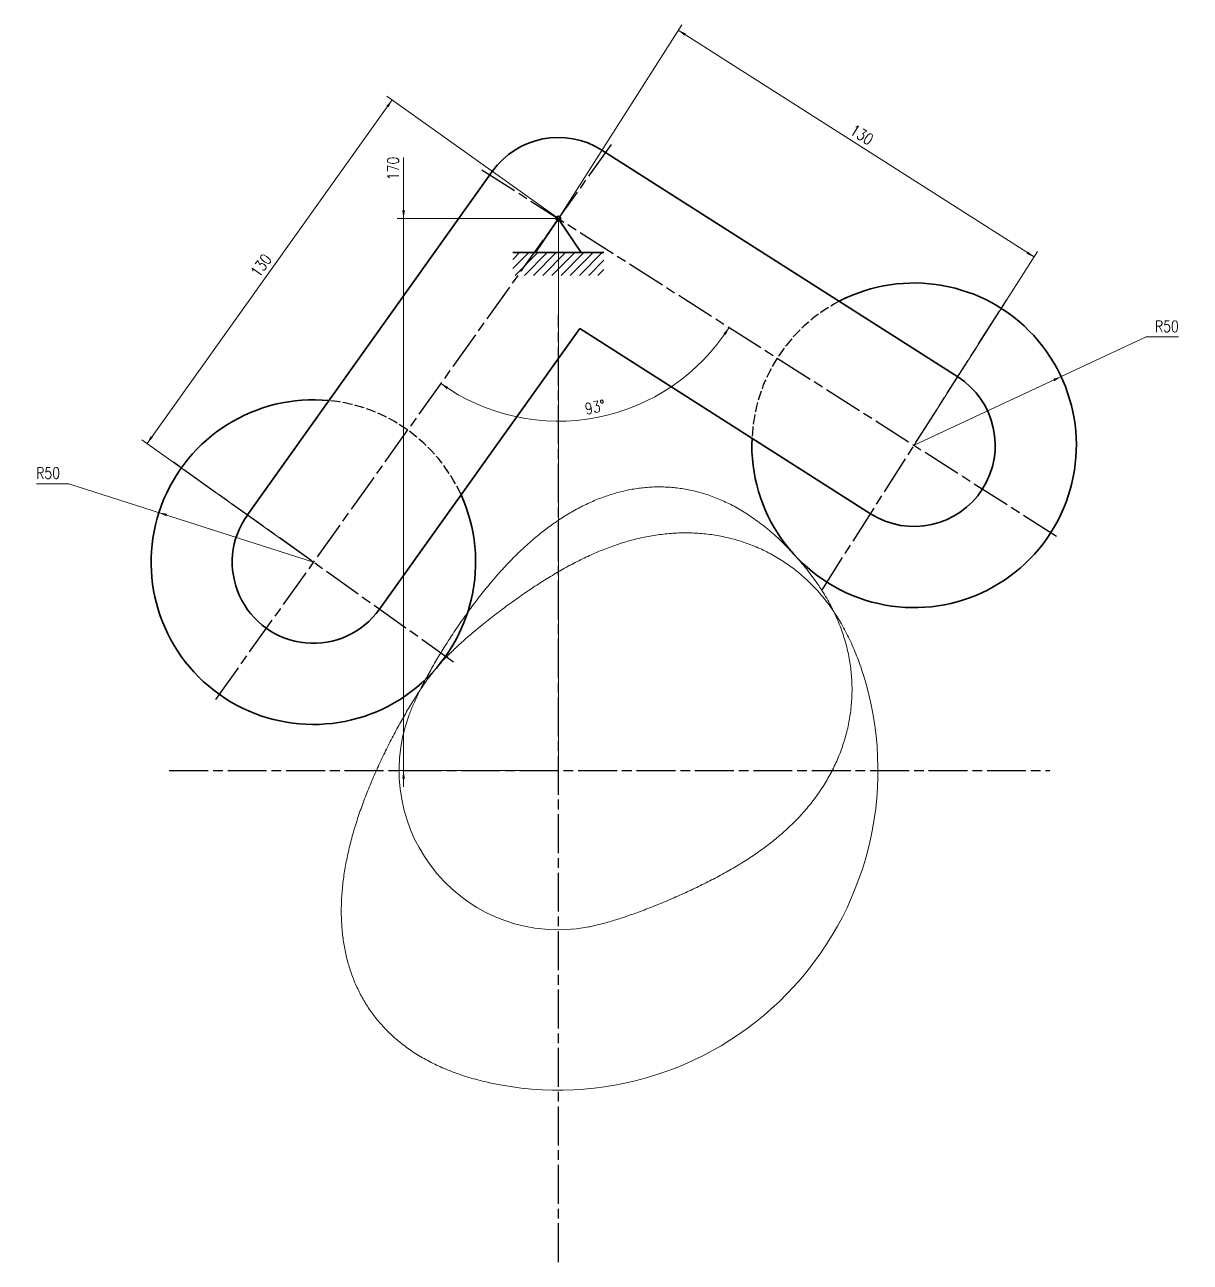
# Model space of a CAD drawing. Header units: millimetres. Extents: x 633 to 1504, y 16 to 1750.
# Drawn here: x 851.3 to 1210.5, y 1368.8 to 1750 of the extents above; entities that cross this region are included whole.
import ezdxf

# ---------------------------------------------------------------- set-up
doc = ezdxf.new("R2010")
doc.units = ezdxf.units.MM
for name, pattern in [('AM_ISO02W050', [7.5, 6, -1.5]), ('AM_ISO02W050x2', [3.75, 3, -0.75]), ('AM_ISO08W050', [18, 12, -1.5, 3, -1.5])]:
    doc.linetypes.add(name, pattern=pattern)
doc.layers.get('0').update_dxf_attribs({"lineweight": 18})
for name, color, linetype, lineweight in [('2细线层', 4, 'Continuous', 18), ('AM_3', 6, 'AM_ISO02W050', 25), ('AM_5', 3, 'Continuous', 25), ('AM_7', 4, 'AM_ISO08W050', 25), ('尺寸线层', 3, 'Continuous', 18)]:
    doc.layers.add(name, color=color, linetype=linetype, lineweight=lineweight)
doc.styles.add('TH_GBDIM', font='romans.shx', dxfattribs={"width": 0.8, "bigfont": 'gbcbig.shx'})
doc.dimstyles.new('TH_GBDIM', dxfattribs={"dimtxt": 3.5, "dimasz": 2.5, "dimexe": 2, "dimexo": 0, "dimgap": 1.5, "dimtad": 1, "dimdec": 1, "dimdsep": 46, "dimtxsty": 'TH_GBDIM', "dimcen": 2.5, "dimdle": 5, "dimclrd": 4, "dimclre": 4, "dimclrt": 3, "dimadec": 0, "dimazin": 2, "dimtfac": 0.714286, "dimtdec": 1, "dimtmove": 0, "dimatfit": 3, "dimfxl": 0, "dimarcsym": 0})

# ---------------------------------------------------------------- blocks, each defined once
blk = doc.blocks.new('*X12')
at = {"layer": '尺寸线层', "linetype": 'Continuous'}
blk.add_hatch(color=4, dxfattribs=at).paths.add_polyline_path([(1170.68, 1641.6), (1168.59, 1640.17), (1168.24, 1640.92)], flags=0)
at = {"layer": '尺寸线层', "color": 4, "linetype": 'Continuous'}
for q in [(1125.37, 1620.45), (1206.88, 1653.84)]:
    blk.add_line((1196.88, 1653.84), q, dxfattribs=at)
at = {"layer": '尺寸线层', "color": 3, "linetype": 'Continuous', "insert": (1203.28, 1657.09), "char_height": 3.5, "width": 14.4, "attachment_point": 5, "style": 'TH_GBDIM'}
blk.add_mtext('R50', dxfattribs=at)
blk = doc.blocks.new('*X13')
at = {"layer": '尺寸线层', "linetype": 'Continuous'}
for points in [[(1052.69, 1748.31), (1054.58, 1746.61), (1055.02, 1747.32)], [(1162.33, 1678.46), (1160, 1679.45), (1160.45, 1680.15)]]:
    blk.add_hatch(color=4, dxfattribs=at).paths.add_polyline_path(points, flags=0)
at = {"layer": '尺寸线层', "color": 4, "linetype": 'Continuous'}
for p, q in [((1015.73, 1690.29), (1053.77, 1749.99)), ((1162.33, 1678.46), (1052.69, 1748.31)), ((1125.37, 1620.45), (1163.41, 1680.15))]:
    blk.add_line(p, q, dxfattribs=at)
at = {"layer": '尺寸线层', "color": 3, "insert": (1109.26, 1716.12), "char_height": 3.5, "width": 13.6, "attachment_point": 5, "rotation": 327.5, "style": 'TH_GBDIM'}
blk.add_mtext('130', dxfattribs=at)
blk = doc.blocks.new('*X14')
at = {"layer": '尺寸线层', "linetype": 'Continuous'}
for points in [[(968.04, 1690.29), (968.46, 1692.79), (967.63, 1692.79)], [(968.04, 1520.29), (968.46, 1517.79), (967.63, 1517.79)]]:
    blk.add_hatch(color=4, dxfattribs=at).paths.add_polyline_path(points, flags=0)
at = {"layer": '尺寸线层', "color": 4, "linetype": 'Continuous'}
for p, q in [((968.04, 1709.13), (968.04, 1515.29)), ((1015.73, 1690.29), (966.04, 1690.29)), ((1015.73, 1520.29), (966.04, 1520.29))]:
    blk.add_line(p, q, dxfattribs=at)
at = {"layer": '尺寸线层', "color": 3, "insert": (964.79, 1705.73), "char_height": 3.5, "width": 13.6, "attachment_point": 5, "rotation": 90, "style": 'TH_GBDIM'}
blk.add_mtext('170', dxfattribs=at)
blk = doc.blocks.new('*X15')
at = {"layer": '尺寸线层', "linetype": 'Continuous'}
for points in [[(964.5, 1726.84), (962.71, 1725.04), (963.39, 1724.56)], [(889.01, 1621), (890.12, 1623.28), (890.8, 1622.8)]]:
    blk.add_hatch(color=4, dxfattribs=at).paths.add_polyline_path(points, flags=0)
at = {"layer": '尺寸线层', "color": 4, "linetype": 'Continuous'}
for p, q in [((889.01, 1621), (964.5, 1726.84)), ((1015.73, 1690.29), (962.87, 1728)), ((940.24, 1584.46), (887.38, 1622.16))]:
    blk.add_line(p, q, dxfattribs=at)
at = {"layer": '尺寸线层', "color": 3, "insert": (924.11, 1675.81), "char_height": 3.5, "width": 13.6, "attachment_point": 5, "rotation": 54.5, "style": 'TH_GBDIM'}
blk.add_mtext('130', dxfattribs=at)
blk = doc.blocks.new('*X16')
at = {"layer": '尺寸线层', "linetype": 'Continuous'}
blk.add_hatch(color=4, dxfattribs=at).paths.add_polyline_path([(892.63, 1599.73), (895.14, 1599.36), (894.88, 1598.57)], flags=0)
at = {"layer": '尺寸线层', "color": 4, "linetype": 'Continuous'}
for q in [(854.88, 1608.63), (940.24, 1584.46)]:
    blk.add_line((864.88, 1608.63), q, dxfattribs=at)
at = {"layer": '尺寸线层', "color": 3, "linetype": 'Continuous', "insert": (858.48, 1611.88), "char_height": 3.5, "width": 14.4, "attachment_point": 5, "style": 'TH_GBDIM'}
blk.add_mtext('R50', dxfattribs=at)
blk = doc.blocks.new('*X17')
at = {"layer": '尺寸线层', "linetype": 'Continuous'}
for points in [[(1068.37, 1656.76), (1066.64, 1654.91), (1067.33, 1654.44)], [(979.49, 1639.48), (981.79, 1638.42), (981.33, 1637.73)]]:
    blk.add_hatch(color=4, dxfattribs=at).paths.add_polyline_path(points, flags=0)
at = {"layer": '尺寸线层', "color": 4, "linetype": 'Continuous'}
for start, end in [(281, 327.5), (234.5, 281)]:
    blk.add_arc((1015.73, 1690.29), 62.41, start, end, dxfattribs=at)
at = {"layer": '尺寸线层', "color": 3, "insert": (1027.02, 1632.22), "char_height": 3.5, "width": 11.2, "attachment_point": 5, "rotation": 11, "style": 'TH_GBDIM'}
blk.add_mtext('93%%D', dxfattribs=at)

msp = doc.modelspace()

# ---------------------------------------------------------------- hatches: boundary and pattern name
at = {"layer": 'AM_5', "lineweight": 35}
h = msp.add_hatch(dxfattribs=at)
h.set_pattern_fill('_U', color=2, style=0, pattern_type=0)
h.set_pattern_definition([(45, (0, 0), (-1.4142136, 1.4142136), [])])
h.paths.add_polyline_path([(1001.73, 1679.79), (1029.73, 1679.79), (1029.73, 1672.79), (1001.73, 1672.79)], flags=0)

# ---------------------------------------------------------------- linework, layer by layer
msp.add_line((1015.73, 1690.29), (1015.73, 1520.29))
msp.add_arc((1015.73, 1520.29), 98.5, 257.5901, 17.5901)
for points, knots in [([(1109.62, 1550.06), (1109.32, 1551.01), (1109.01, 1551.95), (1108.36, 1553.8), (1108.02, 1554.71), (1107.33, 1556.48), (1106.97, 1557.35), (1106.24, 1559.05), (1105.86, 1559.88), (1105.08, 1561.51), (1104.68, 1562.31), (1103.86, 1563.88), (1103.44, 1564.65), (1102.57, 1566.15), (1102.13, 1566.89), (1101.22, 1568.34), (1100.75, 1569.04), (1099.8, 1570.43), (1099.31, 1571.11), (1098.3, 1572.43), (1097.79, 1573.08), (1096.74, 1574.36), (1096.21, 1574.98), (1095.12, 1576.19), (1094.56, 1576.78), (1093.42, 1577.94), (1092.84, 1578.51), (1091.65, 1579.61), (1091.05, 1580.14), (1089.83, 1581.19), (1089.2, 1581.69), (1087.93, 1582.68), (1087.29, 1583.15), (1085.98, 1584.08), (1085.31, 1584.52), (1083.97, 1585.38), (1083.28, 1585.8), (1081.9, 1586.6), (1081.2, 1586.98), (1079.78, 1587.72), (1079.06, 1588.07), (1077.61, 1588.74), (1076.88, 1589.06), (1075.4, 1589.67), (1074.66, 1589.95), (1073.16, 1590.49), (1072.4, 1590.75), (1070.88, 1591.22), (1070.11, 1591.44), (1068.57, 1591.84), (1067.79, 1592.03), (1066.24, 1592.36), (1065.46, 1592.52), (1063.89, 1592.79), (1063.1, 1592.9), (1061.53, 1593.11), (1060.74, 1593.19), (1059.15, 1593.33), (1058.36, 1593.38), (1056.78, 1593.45), (1055.99, 1593.47), (1054.4, 1593.47), (1053.61, 1593.46), (1052.03, 1593.41), (1051.25, 1593.36), (1049.67, 1593.24), (1048.88, 1593.17), (1047.32, 1592.99), (1046.54, 1592.89), (1044.98, 1592.66), (1044.2, 1592.52), (1042.65, 1592.23), (1041.88, 1592.07), (1040.34, 1591.73), (1039.57, 1591.54), (1038.04, 1591.15), (1037.28, 1590.94), (1035.76, 1590.49), (1035.01, 1590.25), (1033.5, 1589.75), (1032.75, 1589.49), (1031.25, 1588.95), (1030.51, 1588.67), (1029.02, 1588.08), (1028.28, 1587.77), (1026.8, 1587.14), (1026.06, 1586.82), (1024.59, 1586.14), (1023.86, 1585.79), (1022.4, 1585.08), (1021.67, 1584.71), (1020.21, 1583.96), (1019.48, 1583.58), (1018.03, 1582.79), (1017.31, 1582.38), (1015.87, 1581.56), (1015.14, 1581.14), (1013.7, 1580.28), (1012.99, 1579.84), (1011.55, 1578.96), (1010.84, 1578.51), (1009.41, 1577.59), (1008.7, 1577.13), (1007.28, 1576.19), (1006.57, 1575.71), (1005.16, 1574.75), (1004.45, 1574.26), (1003.05, 1573.28), (1002.36, 1572.79), (1000.97, 1571.79), (1000.28, 1571.29), (998.92, 1570.28), (998.24, 1569.77), (996.89, 1568.75), (996.23, 1568.24), (994.91, 1567.22), (994.26, 1566.71), (992.97, 1565.69), (992.34, 1565.18), (991.09, 1564.16), (990.47, 1563.65), (989.27, 1562.64), (988.68, 1562.14), (987.52, 1561.14), (986.95, 1560.64), (985.85, 1559.66), (985.31, 1559.17), (984.27, 1558.21), (983.77, 1557.73), (982.79, 1556.8), (982.32, 1556.34), (981.42, 1555.43), (980.99, 1554.99), (980.16, 1554.12), (979.77, 1553.7), (979.03, 1552.88), (978.68, 1552.48), (978.34, 1552.08)], [0, 0, 0, 0, 2.985141, 2.985141, 5.880015, 5.880015, 8.694498, 8.694498, 11.437975, 11.437975, 14.119283, 14.119283, 16.746681, 16.746681, 19.327822, 19.327822, 21.869734, 21.869734, 24.378803, 24.378803, 26.860774, 26.860774, 29.32075, 29.32075, 31.763201, 31.763201, 34.191982, 34.191982, 36.610358, 36.610358, 39.021033, 39.021033, 41.426184, 41.426184, 43.827506, 43.827506, 46.226258, 46.226258, 48.623305, 48.623305, 51.019177, 51.019177, 53.414113, 53.414113, 55.808121, 55.808121, 58.201027, 58.201027, 60.59253, 60.59253, 62.982249, 62.982249, 65.369774, 65.369774, 67.754714, 67.754714, 70.136738, 70.136738, 72.515617, 72.515617, 74.89126, 74.89126, 77.263745, 77.263745, 79.633349, 79.633349, 82.000564, 82.000564, 84.366117, 84.366117, 86.730974, 86.730974, 89.096343, 89.096343, 91.463659, 91.463659, 93.834567, 93.834567, 96.210891, 96.210891, 98.594588, 98.594588, 100.987692, 100.987692, 103.392243, 103.392243, 105.810204, 105.810204, 108.243359, 108.243359, 110.693212, 110.693212, 113.160861, 113.160861, 115.64688, 115.64688, 118.151196, 118.151196, 120.67297, 120.67297, 123.210496, 123.210496, 125.76112, 125.76112, 128.32118, 128.32118, 130.88599, 130.88599, 133.449853, 133.449853, 136.006109, 136.006109, 138.547221, 138.547221, 141.064882, 141.064882, 143.55014, 143.55014, 145.993518, 145.993518, 148.385138, 148.385138, 150.714803, 150.714803, 152.972065, 152.972065, 155.146242, 155.146242, 157.226402, 157.226402, 159.201302, 159.201302, 161.059294, 161.059294, 162.788201, 162.788201, 164.375178, 164.375178, 164.375178, 164.375178]), ([(978.34, 1552.08), (978, 1551.67), (977.66, 1551.27), (976.97, 1550.4), (976.62, 1549.95), (975.89, 1548.99), (975.53, 1548.5), (974.78, 1547.46), (974.4, 1546.92), (973.63, 1545.81), (973.24, 1545.23), (972.46, 1544.05), (972.07, 1543.44), (971.28, 1542.19), (970.88, 1541.55), (970.08, 1540.25), (969.68, 1539.58), (968.88, 1538.23), (968.48, 1537.54), (967.68, 1536.14), (967.28, 1535.43), (966.48, 1533.99), (966.09, 1533.26), (965.3, 1531.79), (964.9, 1531.05), (964.12, 1529.55), (963.74, 1528.8), (962.97, 1527.28), (962.59, 1526.51), (961.84, 1524.97), (961.47, 1524.19), (960.73, 1522.64), (960.37, 1521.85), (959.66, 1520.28), (959.31, 1519.49), (958.62, 1517.91), (958.28, 1517.12), (957.61, 1515.52), (957.28, 1514.73), (956.64, 1513.13), (956.33, 1512.33), (955.72, 1510.72), (955.42, 1509.92), (954.84, 1508.31), (954.56, 1507.5), (954.01, 1505.89), (953.75, 1505.09), (953.24, 1503.47), (952.99, 1502.67), (952.51, 1501.05), (952.29, 1500.25), (951.85, 1498.64), (951.64, 1497.83), (951.25, 1496.22), (951.06, 1495.42), (950.71, 1493.81), (950.54, 1493.01), (950.23, 1491.41), (950.08, 1490.61), (949.82, 1489.02), (949.7, 1488.23), (949.48, 1486.65), (949.38, 1485.86), (949.21, 1484.28), (949.14, 1483.5), (949.01, 1481.94), (948.96, 1481.17), (948.89, 1479.62), (948.86, 1478.85), (948.84, 1477.32), (948.84, 1476.56), (948.86, 1475.05), (948.89, 1474.3), (948.97, 1472.81), (949.02, 1472.07), (949.14, 1470.6), (949.22, 1469.87), (949.4, 1468.43), (949.5, 1467.71), (949.73, 1466.29), (949.86, 1465.58), (950.14, 1464.18), (950.29, 1463.49), (950.62, 1462.12), (950.8, 1461.44), (951.18, 1460.09), (951.39, 1459.43), (951.82, 1458.11), (952.05, 1457.46), (952.53, 1456.17), (952.79, 1455.53), (953.32, 1454.27), (953.6, 1453.64), (954.19, 1452.41), (954.49, 1451.8), (955.13, 1450.6), (955.46, 1450), (956.15, 1448.82), (956.51, 1448.24), (957.26, 1447.09), (957.64, 1446.52), (958.44, 1445.4), (958.85, 1444.85), (959.7, 1443.76), (960.15, 1443.22), (961.05, 1442.16), (961.52, 1441.64), (962.49, 1440.61), (962.99, 1440.1), (964.01, 1439.1), (964.54, 1438.6), (965.63, 1437.64), (966.18, 1437.16), (967.33, 1436.22), (967.92, 1435.76), (969.13, 1434.86), (969.75, 1434.42), (971.02, 1433.55), (971.67, 1433.13), (973.01, 1432.3), (973.7, 1431.9), (975.1, 1431.11), (975.82, 1430.72), (977.29, 1429.97), (978.04, 1429.61), (979.58, 1428.9), (980.37, 1428.56), (981.97, 1427.89), (982.8, 1427.57), (984.47, 1426.95), (985.33, 1426.65), (987.08, 1426.08), (987.97, 1425.8), (989.8, 1425.27), (990.73, 1425.02), (992.63, 1424.54), (993.59, 1424.31), (994.57, 1424.1)], [0, 0, 0, 0, 1.587082, 1.587082, 3.316601, 3.316601, 5.175833, 5.175833, 7.152428, 7.152428, 9.234394, 9.234394, 11.410095, 11.410095, 13.668285, 13.668285, 15.99815, 15.99815, 18.389378, 18.389378, 20.832228, 20.832228, 23.317606, 23.317606, 25.837122, 25.837122, 28.38314, 28.38314, 30.948801, 30.948801, 33.528017, 33.528017, 36.115451, 36.115451, 38.706467, 38.706467, 41.297073, 41.297073, 43.883842, 43.883842, 46.463833, 46.463833, 49.034512, 49.034512, 51.593674, 51.593674, 54.139373, 54.139373, 56.669863, 56.669863, 59.183548, 59.183548, 61.678949, 61.678949, 64.154674, 64.154674, 66.609415, 66.609415, 69.041937, 69.041937, 71.451095, 71.451095, 73.835847, 73.835847, 76.195277, 76.195277, 78.528626, 78.528626, 80.835323, 80.835323, 83.11502, 83.11502, 85.367628, 85.367628, 87.593346, 87.593346, 89.792697, 89.792697, 91.966551, 91.966551, 94.116145, 94.116145, 96.243103, 96.243103, 98.349434, 98.349434, 100.43754, 100.43754, 102.5102, 102.5102, 104.570556, 104.570556, 106.622083, 106.622083, 108.668562, 108.668562, 110.714036, 110.714036, 112.762769, 112.762769, 114.8192, 114.8192, 116.887895, 116.887895, 118.973501, 118.973501, 121.080705, 121.080705, 123.214194, 123.214194, 125.378626, 125.378626, 127.578608, 127.578608, 129.818682, 129.818682, 132.103326, 132.103326, 134.436963, 134.436963, 136.823983, 136.823983, 139.268775, 139.268775, 141.775776, 141.775776, 144.349529, 144.349529, 146.994748, 146.994748, 149.716397, 149.716397, 152.519777, 152.519777, 155.410621, 155.410621, 158.39519, 158.39519, 158.39519, 158.39519])]:
    msp.add_open_spline(points, degree=3, knots=knots)
at = {"layer": '2细线层'}
msp.add_arc((1015.73, 1520.29), 49.08, 160.3632, 280.3632, dxfattribs=at)
for points, knots in [([(1088.46, 1586.72), (1087.79, 1587.46), (1087.1, 1588.18), (1085.74, 1589.59), (1085.05, 1590.27), (1083.69, 1591.58), (1083, 1592.22), (1081.63, 1593.44), (1080.94, 1594.04), (1079.57, 1595.18), (1078.88, 1595.73), (1077.5, 1596.79), (1076.81, 1597.3), (1075.42, 1598.28), (1074.73, 1598.75), (1073.35, 1599.65), (1072.66, 1600.08), (1071.27, 1600.9), (1070.58, 1601.29), (1069.19, 1602.03), (1068.5, 1602.39), (1067.11, 1603.06), (1066.42, 1603.37), (1065.03, 1603.97), (1064.34, 1604.25), (1062.96, 1604.77), (1062.26, 1605.02), (1060.88, 1605.47), (1060.19, 1605.68), (1058.81, 1606.07), (1058.12, 1606.25), (1056.75, 1606.57), (1056.06, 1606.71), (1054.69, 1606.97), (1054, 1607.08), (1052.63, 1607.28), (1051.94, 1607.36), (1050.57, 1607.49), (1049.89, 1607.54), (1048.52, 1607.61), (1047.84, 1607.63), (1046.48, 1607.64), (1045.79, 1607.63), (1044.43, 1607.58), (1043.75, 1607.54), (1042.39, 1607.43), (1041.71, 1607.36), (1040.35, 1607.19), (1039.67, 1607.09), (1038.31, 1606.87), (1037.63, 1606.74), (1036.27, 1606.45), (1035.59, 1606.3), (1034.24, 1605.96), (1033.56, 1605.77), (1032.21, 1605.37), (1031.53, 1605.16), (1030.18, 1604.7), (1029.5, 1604.46), (1028.16, 1603.95), (1027.49, 1603.68), (1026.14, 1603.11), (1025.47, 1602.81), (1024.14, 1602.18), (1023.47, 1601.86), (1022.14, 1601.18), (1021.48, 1600.83), (1020.16, 1600.09), (1019.5, 1599.71), (1018.19, 1598.93), (1017.53, 1598.52), (1016.23, 1597.68), (1015.59, 1597.25), (1014.3, 1596.37), (1013.66, 1595.91), (1012.38, 1594.98), (1011.75, 1594.5), (1010.49, 1593.52), (1009.86, 1593.01), (1008.61, 1591.99), (1007.99, 1591.46), (1006.76, 1590.4), (1006.15, 1589.85), (1004.94, 1588.74), (1004.34, 1588.18), (1003.14, 1587.03), (1002.55, 1586.45), (1001.37, 1585.26), (1000.79, 1584.66), (999.63, 1583.45), (999.05, 1582.83), (997.91, 1581.58), (997.35, 1580.95), (996.22, 1579.67), (995.67, 1579.02), (994.56, 1577.71), (994.02, 1577.06), (992.93, 1575.72), (992.4, 1575.05), (991.33, 1573.7), (990.8, 1573.02), (989.76, 1571.64), (989.24, 1570.95), (988.21, 1569.56), (987.71, 1568.86), (986.7, 1567.46), (986.21, 1566.75), (985.22, 1565.34), (984.74, 1564.63), (983.78, 1563.21), (983.31, 1562.5), (982.37, 1561.07), (981.91, 1560.36), (981, 1558.94), (980.56, 1558.22), (979.68, 1556.81), (979.25, 1556.1), (978.4, 1554.69), (977.98, 1553.99), (977.17, 1552.6), (976.78, 1551.91), (976, 1550.54), (975.63, 1549.86), (974.9, 1548.51), (974.54, 1547.85), (973.86, 1546.54), (973.53, 1545.89), (972.89, 1544.62), (972.59, 1544), (972.01, 1542.78), (971.73, 1542.18), (971.21, 1541.01), (970.96, 1540.45), (970.49, 1539.34), (970.28, 1538.81), (969.87, 1537.78), (969.69, 1537.28), (969.51, 1536.79)], [0, 0, 0, 0, 2.984569, 2.984569, 5.875414, 5.875414, 8.678795, 8.678795, 11.400444, 11.400444, 14.045663, 14.045663, 16.619417, 16.619417, 19.126419, 19.126419, 21.571212, 21.571212, 23.958232, 23.958232, 26.291869, 26.291869, 28.576514, 28.576514, 30.816589, 30.816589, 33.016571, 33.016571, 35.181004, 35.181004, 37.314493, 37.314493, 39.421698, 39.421698, 41.507305, 41.507305, 43.576, 43.576, 45.632432, 45.632432, 47.681166, 47.681166, 49.72664, 49.72664, 51.773119, 51.773119, 53.824647, 53.824647, 55.885003, 55.885003, 57.957663, 57.957663, 60.04577, 60.04577, 62.152102, 62.152102, 64.27906, 64.27906, 66.428655, 66.428655, 68.602509, 68.602509, 70.80186, 70.80186, 73.027579, 73.027579, 75.280187, 75.280187, 77.559885, 77.559885, 79.866582, 79.866582, 82.199931, 82.199931, 84.559362, 84.559362, 86.944114, 86.944114, 89.353273, 89.353273, 91.785796, 91.785796, 94.240536, 94.240536, 96.716262, 96.716262, 99.211663, 99.211663, 101.725349, 101.725349, 104.255839, 104.255839, 106.801539, 106.801539, 109.360701, 109.360701, 111.931381, 111.931381, 114.511372, 114.511372, 117.098141, 117.098141, 119.688747, 119.688747, 122.279764, 122.279764, 124.867198, 124.867198, 127.446415, 127.446415, 130.012076, 130.012076, 132.558095, 132.558095, 135.077612, 135.077612, 137.562989, 137.562989, 140.00584, 140.00584, 142.397068, 142.397068, 144.726934, 144.726934, 146.985124, 146.985124, 149.160826, 149.160826, 151.242792, 151.242792, 153.219388, 153.219388, 155.07862, 155.07862, 156.808139, 156.808139, 158.395222, 158.395222, 158.395222, 158.395222]), ([(1024.56, 1472.02), (1025.08, 1472.11), (1025.6, 1472.22), (1026.68, 1472.45), (1027.24, 1472.58), (1028.41, 1472.86), (1029.01, 1473.01), (1030.24, 1473.34), (1030.87, 1473.52), (1032.17, 1473.89), (1032.84, 1474.09), (1034.19, 1474.51), (1034.88, 1474.73), (1036.28, 1475.2), (1037, 1475.44), (1038.44, 1475.94), (1039.17, 1476.2), (1040.65, 1476.74), (1041.4, 1477.02), (1042.9, 1477.59), (1043.66, 1477.89), (1045.19, 1478.49), (1045.96, 1478.8), (1047.5, 1479.43), (1048.28, 1479.75), (1049.83, 1480.4), (1050.61, 1480.74), (1052.17, 1481.42), (1052.95, 1481.76), (1054.5, 1482.46), (1055.28, 1482.82), (1056.83, 1483.54), (1057.6, 1483.91), (1059.14, 1484.65), (1059.91, 1485.02), (1061.43, 1485.78), (1062.19, 1486.17), (1063.7, 1486.95), (1064.45, 1487.34), (1065.93, 1488.14), (1066.67, 1488.54), (1068.13, 1489.36), (1068.86, 1489.78), (1070.29, 1490.62), (1071, 1491.04), (1072.41, 1491.9), (1073.11, 1492.34), (1074.49, 1493.22), (1075.17, 1493.67), (1076.52, 1494.58), (1077.19, 1495.04), (1078.51, 1495.98), (1079.16, 1496.45), (1080.44, 1497.42), (1081.08, 1497.91), (1082.33, 1498.9), (1082.95, 1499.41), (1084.17, 1500.43), (1084.77, 1500.95), (1085.95, 1502.01), (1086.54, 1502.54), (1087.68, 1503.63), (1088.25, 1504.19), (1089.36, 1505.31), (1089.9, 1505.88), (1090.97, 1507.05), (1091.49, 1507.63), (1092.52, 1508.83), (1093.02, 1509.44), (1094, 1510.67), (1094.49, 1511.3), (1095.42, 1512.57), (1095.88, 1513.21), (1096.77, 1514.51), (1097.2, 1515.18), (1098.04, 1516.52), (1098.44, 1517.2), (1099.23, 1518.57), (1099.61, 1519.26), (1100.34, 1520.67), (1100.69, 1521.38), (1101.36, 1522.82), (1101.69, 1523.55), (1102.3, 1525.01), (1102.59, 1525.75), (1103.14, 1527.24), (1103.4, 1528), (1103.89, 1529.51), (1104.11, 1530.28), (1104.53, 1531.81), (1104.73, 1532.59), (1105.08, 1534.14), (1105.24, 1534.93), (1105.52, 1536.5), (1105.65, 1537.28), (1105.86, 1538.87), (1105.95, 1539.66), (1106.09, 1541.25), (1106.15, 1542.05), (1106.22, 1543.64), (1106.24, 1544.44), (1106.24, 1546.04), (1106.22, 1546.84), (1106.15, 1548.44), (1106.09, 1549.24), (1105.95, 1550.83), (1105.86, 1551.63), (1105.64, 1553.22), (1105.51, 1554.01), (1105.22, 1555.6), (1105.06, 1556.39), (1104.7, 1557.96), (1104.5, 1558.75), (1104.07, 1560.31), (1103.83, 1561.09), (1103.33, 1562.65), (1103.06, 1563.42), (1102.48, 1564.96), (1102.17, 1565.73), (1101.52, 1567.27), (1101.18, 1568.03), (1100.46, 1569.55), (1100.08, 1570.31), (1099.29, 1571.82), (1098.87, 1572.57), (1098, 1574.07), (1097.54, 1574.82), (1096.6, 1576.32), (1096.11, 1577.06), (1095.08, 1578.55), (1094.55, 1579.3), (1093.44, 1580.78), (1092.87, 1581.53), (1091.68, 1583.01), (1091.06, 1583.76), (1089.79, 1585.24), (1089.13, 1585.99), (1088.46, 1586.72)], [0, 0, 0, 0, 1.586977, 1.586977, 3.315886, 3.315886, 5.173878, 5.173878, 7.148778, 7.148778, 9.228938, 9.228938, 11.403116, 11.403116, 13.660378, 13.660378, 15.990044, 15.990044, 18.381664, 18.381664, 20.825043, 20.825043, 23.310301, 23.310301, 25.827963, 25.827963, 28.369075, 28.369075, 30.925331, 30.925331, 33.489195, 33.489195, 36.054005, 36.054005, 38.614066, 38.614066, 41.16469, 41.16469, 43.702216, 43.702216, 46.223991, 46.223991, 48.728307, 48.728307, 51.214327, 51.214327, 53.681976, 53.681976, 56.13183, 56.13183, 58.564986, 58.564986, 60.982947, 60.982947, 63.387499, 63.387499, 65.780603, 65.780603, 68.164301, 68.164301, 70.540625, 70.540625, 72.911534, 72.911534, 75.278851, 75.278851, 77.64422, 77.64422, 80.009078, 80.009078, 82.374632, 82.374632, 84.741847, 84.741847, 87.111452, 87.111452, 89.483938, 89.483938, 91.859581, 91.859581, 94.238461, 94.238461, 96.620485, 96.620485, 99.005426, 99.005426, 101.392952, 101.392952, 103.782672, 103.782672, 106.174175, 106.174175, 108.567083, 108.567083, 110.961092, 110.961092, 113.356028, 113.356028, 115.7519, 115.7519, 118.148948, 118.148948, 120.5477, 120.5477, 122.949024, 122.949024, 125.354176, 125.354176, 127.76485, 127.76485, 130.183227, 130.183227, 132.612009, 132.612009, 135.054461, 135.054461, 137.514437, 137.514437, 139.996409, 139.996409, 142.505479, 142.505479, 145.047391, 145.047391, 147.628533, 147.628533, 150.255932, 150.255932, 152.93724, 152.93724, 155.680717, 155.680717, 158.495202, 158.495202, 161.390076, 161.390076, 164.375217, 164.375217, 164.375217, 164.375217])]:
    msp.add_open_spline(points, degree=3, knots=knots, dxfattribs=at)
at = {"layer": 'AM_3', "linetype": 'AM_ISO02W050x2'}
for centre, start, end in [((1125.37, 1620.45), 117.5, 177.5), ((940.24, 1584.46), 24.5, 84.5)]:
    msp.add_arc(centre, 50, start, end, dxfattribs=at)
at = {"layer": 'AM_5', "color": 2, "lineweight": 35}
for p, q in [((1138.81, 1641.53), (1029.17, 1711.38)), ((995.38, 1704.81), (919.89, 1598.98)), ((1008.73, 1679.79), (1015.34, 1689.71)), ((1022.73, 1679.79), (1016.12, 1689.71)), ((1001.73, 1679.79), (1029.73, 1679.79)), ((960.59, 1569.94), (1022.31, 1656.46)), ((1022.31, 1656.46), (1111.94, 1599.36))]:
    msp.add_line(p, q, dxfattribs=at)
msp.add_circle((1015.73, 1690.29), 0.7, dxfattribs=at)
for centre, radius, start, end in [((1015.73, 1690.29), 25, 57.5, 144.5), ((1125.37, 1620.45), 50, 177.5, 117.5), ((1125.37, 1620.45), 25, 237.5, 57.5), ((940.24, 1584.46), 50, 84.5, 24.5), ((940.24, 1584.46), 25, 144.5, 324.5)]:
    msp.add_arc(centre, radius, start, end, dxfattribs=at)
at = {"layer": 'AM_7'}
for p, q in [((1031.99, 1713.09), (909.46, 1541.31)), ((992.12, 1705.34), (1170.07, 1591.97)), ((1096.9, 1575.75), (1153.85, 1665.14)), ((1015.73, 1368.8), (1015.73, 1660.64)), ((983.39, 1553.68), (897.09, 1615.24)), ((895.84, 1520.29), (1167.23, 1520.29))]:
    msp.add_line(p, q, dxfattribs=at)

# ---------------------------------------------------------------- dimensions: what is measured, and where the dimension line sits
at = {"layer": '尺寸线层'}
for base, p1, angle, picture, middle in [((1052.69, 1748.31), (1125.37, 1620.45), 147.5, '*X13', (1109.26, 1716.12)), ((964.5, 1726.84), (940.24, 1584.46), 54.5, '*X15', (924.11, 1675.81))]:
    dim = msp.add_linear_dim(base=base, p1=p1, p2=(1015.73, 1690.29), angle=angle, dimstyle='TH_GBDIM', override={"dimscale": 1, "dimsah": 1, "dimtfill": 1, "dimtzin": 8}, dxfattribs=at)
    dim.commit()
    dim.dimension.update_dxf_attribs({"geometry": picture, "text_midpoint": middle})
dim = msp.add_angular_dim_2l(base=(1027.64, 1629.03), line1=((1031.99, 1713.09), (909.46, 1541.31)), line2=((992.12, 1705.34), (1170.07, 1591.97)), dimstyle='TH_GBDIM', override={"dimscale": 1, "dimtad": 1, "dimtih": 0, "dimtoh": 0, "dimsah": 1, "dimtfill": 1, "dimtzin": 8}, dxfattribs=at)
dim.commit()
dim.dimension.update_dxf_attribs({"geometry": '*X17', "text_midpoint": (1027.02, 1632.22)})
dim = msp.add_linear_dim(base=(968.04, 1520.29), p1=(1015.73, 1690.29), p2=(1015.73, 1520.29), angle=270, dimstyle='TH_GBDIM', override={"dimscale": 1, "dimsah": 1, "dimtfill": 1, "dimtzin": 8}, dxfattribs=at)
dim.commit()
dim.dimension.update_dxf_attribs({"geometry": '*X14', "text_midpoint": (964.79, 1705.73), "dimtype": 160})
for center, mpoint, picture, middle in [((1125.37, 1620.45), (1170.68, 1641.6), '*X12', (1203.28, 1653.84)), ((940.24, 1584.46), (892.63, 1599.73), '*X16', (858.48, 1608.63))]:
    dim = msp.add_radius_dim(center=center, mpoint=mpoint, dimstyle='TH_GBDIM', override={"dimscale": 1, "dimtih": 1, "dimtoh": 1, "dimpost": 'R<>', "dimsah": 1, "dimtfill": 1, "dimtzin": 8}, dxfattribs=at)
    dim.commit()
    dim.dimension.update_dxf_attribs({"geometry": picture, "text_midpoint": middle})

doc.saveas('drawing.dxf')
